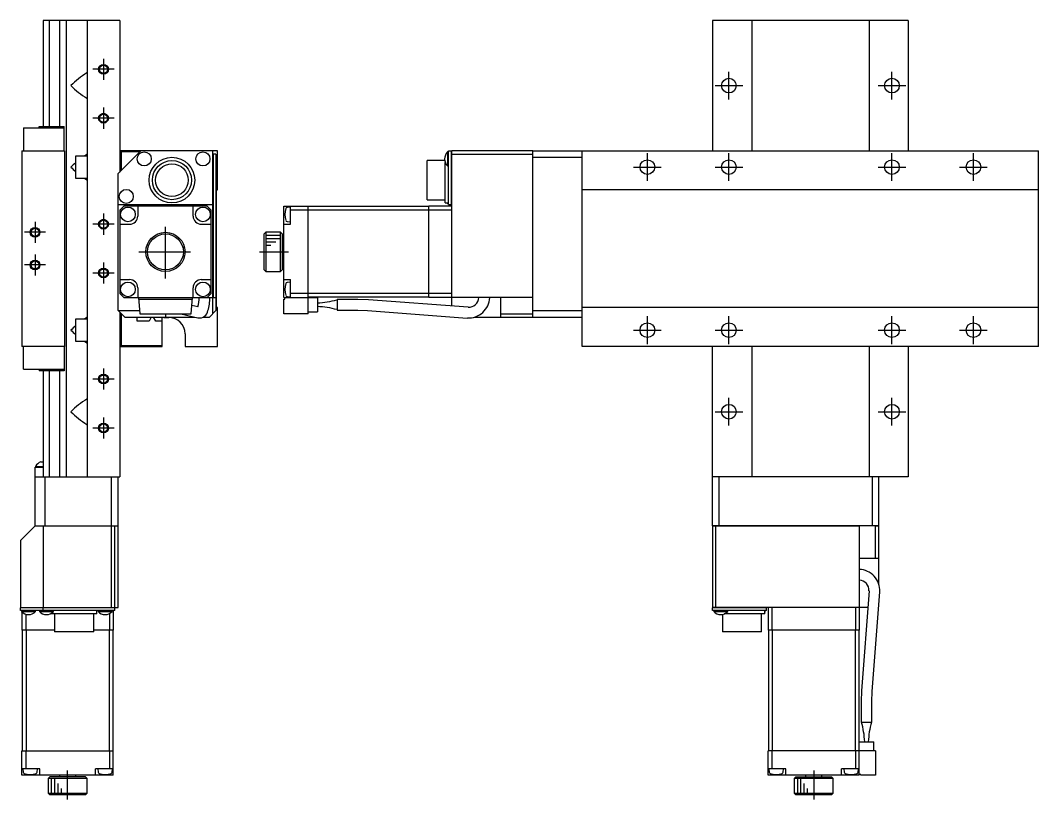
# Model space of a CAD drawing. Extents: x -2 to 642, y -8 to 401.
# Drawn here: x 330.1 to 642.4, y 84.2 to 323.1 of the extents above; entities that cross this region are included whole.
import ezdxf

# ---------------------------------------------------------------- set-up
doc = ezdxf.new("R2010")
doc.units = 0
doc.header["$LTSCALE"] = 0.5
doc.linetypes.add('CENTER', pattern=[50.8, 31.75, -6.35, 6.35, -6.35])
for name, color, linetype in [('MSM_CENTER', 1, 'CENTER'), ('MSM_CONTINUOUS', 7, 'CONTINUOUS'), ('MSM_NARROW', 5, 'CONTINUOUS')]:
    doc.layers.add(name, color=color, linetype=linetype)

msp = doc.modelspace()

# ---------------------------------------------------------------- linework, layer by layer
at = {"layer": 'MSM_CENTER'}
for p, q in [((355.62, 311.35), (355.62, 304.89)), ((358.85, 308.12), (352.39, 308.12)), ((547.44, 298.87), (547.44, 307.37)), ((597.44, 298.87), (597.44, 307.37)), ((543.19, 303.12), (551.69, 303.12)), ((593.19, 303.12), (601.69, 303.12)), ((355.62, 296.35), (355.62, 289.89)), ((358.85, 293.12), (352.39, 293.12)), ((522.44, 273.87), (522.44, 282.37)), ((547.44, 273.87), (547.44, 282.37)), ((597.44, 273.87), (597.44, 282.37)), ((622.44, 273.87), (622.44, 282.37)), ((518.19, 278.12), (526.69, 278.12)), ((543.19, 278.12), (551.69, 278.12)), ((593.19, 278.12), (601.69, 278.12)), ((618.19, 278.12), (626.69, 278.12)), ((355.62, 263.85), (355.62, 257.39)), ((334.62, 261.35), (334.62, 254.89)), ((358.85, 260.62), (352.39, 260.62)), ((374.62, 243.92), (374.62, 260.32)), ((337.85, 258.12), (331.39, 258.12)), ((334.62, 251.35), (334.62, 244.89)), ((366.42, 252.12), (382.82, 252.12)), ((403.49, 252.12), (412.39, 252.12)), ((337.85, 248.12), (331.39, 248.12)), ((355.62, 248.85), (355.62, 242.39)), ((358.85, 245.62), (352.39, 245.62)), ((522.44, 223.87), (522.44, 232.37)), ((547.44, 223.87), (547.44, 232.37)), ((597.44, 223.87), (597.44, 232.37)), ((622.44, 223.87), (622.44, 232.37)), ((518.19, 228.12), (526.69, 228.12)), ((543.19, 228.12), (551.69, 228.12)), ((593.19, 228.12), (601.69, 228.12)), ((618.19, 228.12), (626.69, 228.12)), ((355.62, 216.35), (355.62, 209.89)), ((358.85, 213.12), (352.39, 213.12)), ((547.44, 198.87), (547.44, 207.37)), ((597.44, 198.87), (597.44, 207.37)), ((543.19, 203.12), (551.69, 203.12)), ((593.19, 203.12), (601.69, 203.12)), ((355.62, 201.35), (355.62, 194.89)), ((358.85, 198.12), (352.39, 198.12)), ((344.62, 84.17), (344.62, 93.07)), ((573.44, 93.07), (573.44, 84.17))]:
    msp.add_line(p, q, dxfattribs=at)
at = {"layer": 'MSM_CONTINUOUS'}
for p, q in [((337.12, 323.12), (337.12, 290.62)), ((360.62, 323.12), (337.12, 323.12)), ((339.09, 290.62), (339.09, 323.12)), ((342.16, 323.12), (342.16, 290.62)), ((344.12, 323.12), (344.12, 183.12)), ((350.62, 323.12), (350.62, 183.12)), ((360.62, 323.12), (360.62, 276.62)), ((542.44, 323.12), (542.44, 283.12)), ((602.44, 323.12), (542.44, 323.12)), ((554.44, 323.12), (554.44, 283.12)), ((590.44, 323.12), (590.44, 283.12)), ((602.44, 323.12), (602.44, 283.12)), ((350.62, 306.86), (350.49, 307.02)), ((350.62, 299.37), (350.49, 299.22)), ((335.92, 290.12), (335.92, 290.62)), ((335.92, 290.62), (343.52, 290.62)), ((339.6, 290.12), (339.6, 290.62)), ((341.65, 290.12), (341.65, 290.62)), ((343.52, 283.12), (343.52, 290.62)), ((331.12, 290.12), (331.12, 283.12)), ((331.12, 290.12), (343.52, 290.12)), ((330.62, 283.12), (330.62, 223.12)), ((330.62, 283.12), (343.62, 283.12)), ((343.62, 283.12), (343.62, 223.12)), ((347.12, 281.62), (350.62, 281.62)), ((347.12, 274.62), (347.12, 281.62)), ((350.62, 281.86), (350.49, 282.02)), ((367.12, 283.12), (360.12, 276.12)), ((390.62, 283.12), (360.62, 283.12)), ((361.12, 277.12), (361.12, 282.92)), ((361.12, 282.92), (366.92, 282.92)), ((389.12, 233.12), (389.12, 283.12)), ((390.12, 282.12), (389.12, 282.12)), ((389.22, 282.12), (389.22, 238.12)), ((390.12, 282.12), (390.12, 234.12)), ((390.62, 271.12), (390.62, 283.12)), ((461.14, 282.77), (461.14, 278.47)), ((461.44, 282.77), (461.14, 282.77)), ((461.44, 266.62), (461.44, 283.12)), ((461.44, 283.12), (462.34, 283.12)), ((462.34, 266.62), (462.34, 283.12)), ((462.34, 283.12), (462.44, 283.02)), ((462.44, 235.52), (462.44, 283.12)), ((487.34, 283.12), (462.44, 283.12)), ((462.44, 282.12), (487.34, 282.12)), ((487.34, 232.12), (487.34, 283.12)), ((487.34, 283.12), (642.44, 283.12)), ((487.34, 281.12), (502.44, 281.12)), ((502.44, 223.12), (502.44, 283.12)), ((642.44, 223.12), (642.44, 283.12)), ((454.94, 268.12), (454.94, 280.12)), ((460.28, 280.12), (454.94, 280.12)), ((460.44, 267.12), (460.44, 279.54)), ((461.14, 278.47), (461.44, 278.47)), ((360.12, 234.12), (360.12, 276.12)), ((350.62, 274.62), (347.12, 274.62)), ((350.62, 274.37), (350.49, 274.22)), ((390.32, 271.12), (390.62, 271.12)), ((390.32, 235.12), (390.32, 271.12)), ((642.44, 271.12), (502.44, 271.12)), ((360.12, 266.62), (389.12, 266.62)), ((361.82, 266.12), (360.62, 264.92)), ((387.42, 266.12), (361.82, 266.12)), ((366.12, 266.12), (366.12, 263.12)), ((383.12, 263.12), (383.12, 266.12)), ((388.62, 264.92), (387.42, 266.12)), ((410.94, 238.12), (410.94, 266.12)), ((410.94, 266.12), (418.44, 266.12)), ((412.94, 265.87), (411.95, 265.78)), ((412.94, 260.62), (412.94, 266.12)), ((418.44, 233.12), (418.44, 266.12)), ((455.44, 266.02), (418.44, 266.02)), ((454.94, 268.12), (460.44, 268.12)), ((462.44, 266.12), (455.44, 266.12)), ((455.44, 238.12), (455.44, 266.12)), ((460.44, 267.12), (461.44, 267.12)), ((461.14, 267.12), (461.14, 266.97)), ((461.14, 266.97), (461.44, 266.97)), ((461.44, 266.62), (462.34, 266.62)), ((462.34, 266.62), (462.44, 266.72)), ((360.62, 264.92), (360.62, 239.32)), ((388.62, 239.32), (388.62, 264.92)), ((418.44, 264.92), (412.94, 264.92)), ((455.44, 264.87), (418.44, 264.87)), ((462.44, 264.92), (455.44, 264.92)), ((360.62, 260.62), (363.62, 260.62)), ((385.62, 260.62), (388.62, 260.62)), ((410.94, 260.62), (412.94, 260.62)), ((411.95, 261.45), (412.94, 261.37)), ((405.44, 258.12), (404.94, 257.62)), ((404.94, 246.62), (404.94, 257.62)), ((405.44, 258.12), (405.44, 246.12)), ((409.94, 258.12), (405.44, 258.12)), ((409.94, 246.12), (409.94, 258.12)), ((410.44, 257.62), (409.94, 258.12)), ((410.44, 257.62), (410.44, 246.62)), ((410.94, 254.62), (410.44, 254.62)), ((410.44, 249.62), (410.94, 249.62)), ((360.62, 243.62), (363.62, 243.62)), ((385.62, 243.62), (388.62, 243.62)), ((404.94, 246.62), (405.44, 246.12)), ((405.44, 246.12), (409.94, 246.12)), ((409.94, 246.12), (410.44, 246.62)), ((410.94, 243.62), (412.94, 243.62)), ((412.94, 238.12), (412.94, 243.62)), ((366.12, 241.12), (366.12, 238.12)), ((383.12, 238.12), (383.12, 241.12)), ((412.94, 242.87), (411.95, 242.78)), ((360.62, 239.32), (361.82, 238.12)), ((361.82, 238.12), (389.12, 238.12)), ((366.37, 238.12), (366.72, 233.12)), ((366.41, 237.62), (382.84, 237.62)), ((382.52, 233.12), (382.87, 238.12)), ((387.42, 238.12), (388.62, 239.32)), ((389.22, 238.12), (389.12, 238.22)), ((389.22, 238.12), (390.12, 238.12)), ((410.94, 238.12), (421.24, 238.12)), ((410.94, 233.12), (410.94, 237.62)), ((410.94, 237.62), (411.24, 237.62)), ((411.24, 237.62), (411.24, 238.12)), ((411.95, 238.45), (412.94, 238.37)), ((418.44, 239.32), (412.94, 239.32)), ((455.44, 239.36), (418.44, 239.36)), ((455.44, 238.22), (418.44, 238.22)), ((421.24, 238.12), (421.24, 233.72)), ((427.24, 237.57), (427.24, 234.27)), ((433.62, 237.57), (427.24, 237.57)), ((436.89, 237.45), (433.62, 237.57)), ((467.46, 235.14), (436.89, 237.45)), ((462.44, 239.32), (455.44, 239.32)), ((462.34, 238.12), (455.44, 238.12)), ((462.34, 238.12), (462.44, 238.22)), ((487.34, 238.12), (462.44, 238.12)), ((477.44, 232.12), (477.44, 238.12)), ((384.55, 235.29), (382.7, 235.72)), ((390.62, 235.12), (390.32, 235.12)), ((390.62, 223.12), (390.62, 235.12)), ((427.24, 234.27), (433.62, 234.27)), ((433.62, 234.27), (436.64, 234.16)), ((642.44, 235.12), (502.44, 235.12)), ((347.12, 224.62), (347.12, 231.62)), ((347.12, 231.62), (350.62, 231.62)), ((350.62, 231.86), (350.49, 232.02)), ((360.12, 234.12), (366.65, 234.12)), ((362.12, 232.12), (360.12, 234.12)), ((360.62, 233.62), (360.62, 183.12)), ((361.12, 223.32), (361.12, 233.12)), ((362.12, 232.12), (383.65, 232.12)), ((365.92, 230.92), (365.92, 232.12)), ((366.72, 233.12), (382.52, 233.12)), ((370.29, 232.11), (369.6, 230.92)), ((371.65, 230.92), (370.96, 232.11)), ((373.52, 232.12), (373.52, 223.32)), ((373.62, 231.72), (373.52, 231.72)), ((373.62, 223.12), (373.62, 231.72)), ((374.12, 232.02), (374.12, 232.12)), ((374.12, 232.02), (375.62, 232.02)), ((374.62, 233.12), (374.62, 232.12)), ((379.36, 233.12), (384.6, 231.89)), ((386.14, 232.12), (388.12, 232.12)), ((388.12, 232.12), (390.12, 234.12)), ((418.44, 233.12), (410.94, 233.12)), ((418.44, 233.72), (421.24, 233.72)), ((436.64, 234.16), (467.21, 231.85)), ((469.51, 232.12), (487.34, 232.12)), ((477.44, 233.12), (487.34, 233.12)), ((487.34, 234.12), (502.44, 234.12)), ((487.34, 232.12), (502.44, 232.12)), ((369.6, 230.92), (365.92, 230.92)), ((373.52, 230.92), (371.65, 230.92)), ((380.62, 227.02), (380.62, 223.12)), ((343.62, 223.12), (330.62, 223.12)), ((331.12, 216.12), (331.12, 223.12)), ((343.52, 223.12), (343.52, 215.62)), ((350.62, 224.62), (347.12, 224.62)), ((350.62, 224.37), (350.49, 224.22)), ((360.62, 223.12), (373.62, 223.12)), ((373.52, 223.32), (361.12, 223.32)), ((380.62, 223.12), (390.62, 223.12)), ((642.44, 223.12), (502.44, 223.12)), ((542.44, 168.12), (542.44, 223.12)), ((554.44, 223.12), (554.44, 183.12)), ((590.44, 223.12), (590.44, 183.12)), ((602.44, 223.12), (602.44, 183.12)), ((331.12, 216.12), (343.52, 216.12)), ((335.92, 216.12), (335.92, 215.62)), ((343.52, 215.62), (335.92, 215.62)), ((337.12, 215.62), (337.12, 183.12)), ((339.09, 183.12), (339.09, 215.62)), ((339.6, 216.12), (339.6, 215.62)), ((341.65, 216.12), (341.65, 215.62)), ((342.16, 215.62), (342.16, 183.12)), ((350.62, 206.86), (350.49, 207.02)), ((350.62, 199.37), (350.49, 199.22)), ((336.4, 187.77), (337.12, 187.77)), ((334.62, 168.12), (334.62, 186.12)), ((334.62, 186.12), (337.12, 186.12)), ((334.77, 186.32), (337.12, 186.32)), ((334.77, 186.32), (334.77, 186.12)), ((334.62, 183.12), (360.62, 183.12)), ((337.62, 183.12), (337.62, 168.12)), ((358.12, 143.12), (358.12, 183.12)), ((360.12, 143.12), (360.12, 183.12)), ((602.44, 183.12), (542.44, 183.12)), ((544.44, 168.12), (544.44, 183.12)), ((591.44, 168.12), (591.44, 183.12)), ((593.44, 168.12), (593.44, 183.12)), ((334.62, 168.12), (330.12, 163.62)), ((334.62, 168.12), (360.12, 168.12)), ((337.12, 168.12), (337.12, 143.12)), ((359.12, 143.12), (359.12, 168.12)), ((593.44, 168.12), (542.44, 168.12)), ((542.44, 168.02), (542.54, 168.12)), ((542.44, 168.02), (542.44, 143.12)), ((587.44, 168.02), (542.44, 168.02)), ((543.44, 143.12), (543.44, 168.12)), ((587.44, 168.12), (587.44, 143.12)), ((592.44, 168.02), (592.3, 168.12)), ((592.44, 158.12), (592.44, 168.02)), ((593.44, 168.02), (592.44, 168.02)), ((593.34, 168.12), (593.44, 168.02)), ((593.44, 150.19), (593.44, 168.02)), ((330.12, 163.62), (330.12, 143.12)), ((593.44, 158.12), (587.44, 158.12)), ((590.41, 148.14), (588.11, 117.57)), ((591.4, 117.32), (593.7, 147.89)), ((330.22, 143.12), (330.12, 143.02)), ((330.12, 143.12), (359.12, 143.12)), ((330.12, 142.12), (330.12, 143.02)), ((359.12, 143.02), (330.12, 143.02)), ((359.12, 142.12), (330.12, 142.12)), ((330.47, 142.12), (330.47, 141.82)), ((330.47, 141.82), (334.77, 141.82)), ((330.62, 141.68), (330.62, 136.12)), ((331.82, 141.02), (331.82, 136.12)), ((334.77, 141.82), (334.77, 142.12)), ((335.97, 142.12), (335.97, 141.82)), ((335.97, 141.82), (340.27, 141.82)), ((337.16, 143.12), (337.12, 143.02)), ((337.12, 142.12), (337.12, 143.02)), ((339.62, 141.32), (339.62, 141.12)), ((353.62, 141.12), (339.62, 141.12)), ((340.27, 141.82), (340.27, 142.12)), ((340.62, 141.12), (340.62, 135.62)), ((352.62, 135.62), (352.62, 141.12)), ((353.62, 141.12), (353.62, 142.12)), ((353.97, 142.12), (353.97, 141.82)), ((353.97, 141.82), (358.27, 141.82)), ((357.42, 141.21), (357.42, 136.12)), ((358.27, 141.82), (358.27, 142.12)), ((358.62, 142.12), (358.62, 136.12)), ((359.12, 143.02), (359.02, 143.12)), ((359.22, 143.12), (359.12, 143.22)), ((359.12, 142.12), (359.12, 143.02)), ((359.22, 143.12), (360.12, 143.12)), ((590.03, 143.12), (542.44, 143.12)), ((542.54, 143.12), (542.44, 143.02)), ((558.94, 143.02), (542.44, 143.02)), ((542.44, 142.12), (542.44, 143.02)), ((558.94, 142.12), (542.44, 142.12)), ((542.79, 142.12), (542.79, 141.82)), ((542.79, 141.82), (547.09, 141.82)), ((545.44, 140.96), (545.44, 135.62)), ((558.44, 141.12), (546.01, 141.12)), ((547.09, 141.82), (547.09, 142.12)), ((557.44, 135.62), (557.44, 141.12)), ((558.44, 141.12), (558.44, 142.12)), ((558.44, 141.82), (558.59, 141.82)), ((558.59, 141.82), (558.59, 142.12)), ((558.94, 143.02), (558.84, 143.12)), ((558.94, 142.12), (558.94, 143.02)), ((559.44, 143.12), (559.44, 136.12)), ((560.64, 143.12), (560.64, 136.12)), ((586.24, 143.12), (586.24, 136.12)), ((587.44, 143.02), (587.34, 143.12)), ((587.44, 143.02), (587.44, 136.12)), ((340.62, 136.12), (330.62, 136.12)), ((330.72, 136.12), (330.72, 99.12)), ((331.86, 136.12), (331.86, 99.12)), ((352.62, 135.62), (340.62, 135.62)), ((358.62, 136.12), (352.62, 136.12)), ((357.38, 136.12), (357.38, 99.12)), ((358.52, 136.12), (358.52, 99.12)), ((557.44, 135.62), (545.44, 135.62)), ((587.44, 136.12), (559.44, 136.12)), ((559.54, 136.12), (559.54, 99.12)), ((560.68, 136.12), (560.68, 99.12)), ((586.2, 136.12), (586.2, 99.12)), ((587.34, 136.12), (587.34, 99.12)), ((588.11, 117.57), (587.99, 114.3)), ((591.29, 114.3), (591.4, 117.32)), ((587.99, 114.3), (587.99, 107.92)), ((591.29, 107.92), (591.29, 114.3)), ((587.99, 107.92), (591.29, 107.92)), ((587.44, 101.92), (591.84, 101.92)), ((587.44, 91.62), (587.44, 101.92)), ((591.84, 99.12), (591.84, 101.92)), ((330.62, 91.62), (330.62, 99.12)), ((330.62, 99.12), (358.62, 99.12)), ((331.82, 99.12), (331.82, 93.62)), ((357.42, 99.12), (357.42, 93.62)), ((358.62, 91.62), (358.62, 99.12)), ((592.44, 99.12), (559.44, 99.12)), ((559.44, 91.62), (559.44, 99.12)), ((560.64, 99.12), (560.64, 93.62)), ((586.24, 99.12), (586.24, 93.62)), ((592.44, 99.12), (592.44, 91.62)), ((336.12, 93.62), (330.62, 93.62)), ((358.62, 91.62), (330.62, 91.62)), ((330.87, 93.62), (330.96, 92.63)), ((335.29, 92.63), (335.37, 93.62)), ((336.12, 91.62), (336.12, 93.62)), ((339.12, 91.12), (338.62, 90.62)), ((338.62, 90.62), (338.62, 86.12)), ((350.62, 90.62), (338.62, 90.62)), ((350.12, 91.12), (339.12, 91.12)), ((342.12, 91.62), (342.12, 91.12)), ((347.12, 91.12), (347.12, 91.62)), ((350.62, 90.62), (350.12, 91.12)), ((350.62, 86.12), (350.62, 90.62)), ((353.12, 91.62), (353.12, 93.62)), ((358.62, 93.62), (353.12, 93.62)), ((353.87, 93.62), (353.96, 92.63)), ((358.29, 92.63), (358.37, 93.62)), ((564.94, 93.62), (559.44, 93.62)), ((587.44, 91.62), (559.44, 91.62)), ((559.69, 93.62), (559.77, 92.63)), ((564.1, 92.63), (564.19, 93.62)), ((564.94, 91.62), (564.94, 93.62)), ((567.94, 91.12), (567.44, 90.62)), ((579.44, 90.62), (567.44, 90.62)), ((567.44, 90.62), (567.44, 86.12)), ((567.94, 91.12), (578.94, 91.12)), ((570.94, 91.62), (570.94, 91.12)), ((575.94, 91.12), (575.94, 91.62)), ((579.44, 90.62), (578.94, 91.12)), ((579.44, 86.12), (579.44, 90.62)), ((581.94, 91.62), (581.94, 93.62)), ((587.44, 93.62), (581.94, 93.62)), ((582.69, 93.62), (582.77, 92.63)), ((587.1, 92.63), (587.19, 93.62)), ((587.94, 91.92), (587.44, 91.92)), ((587.94, 91.62), (587.94, 91.92)), ((592.44, 91.62), (587.94, 91.62)), ((338.62, 86.12), (339.12, 85.62)), ((338.62, 86.12), (350.62, 86.12)), ((350.12, 85.62), (339.12, 85.62)), ((350.12, 85.62), (350.62, 86.12)), ((567.44, 86.12), (579.44, 86.12)), ((567.44, 86.12), (567.94, 85.62)), ((578.94, 85.62), (567.94, 85.62)), ((578.94, 85.62), (579.44, 86.12))]:
    msp.add_line(p, q, dxfattribs=at)
for centre, radius in [((355.62, 308.12), 1.23), ((547.44, 303.12), 2.25), ((597.44, 303.12), 2.25), ((355.62, 293.12), 1.23), ((368.12, 280.62), 2.15), ((376.62, 274.12), 7), ((386.12, 280.62), 2.15), ((376.62, 274.12), 6), ((376.62, 274.12), 5), ((522.44, 278.12), 2.25), ((547.44, 278.12), 2.25), ((597.44, 278.12), 2.25), ((622.44, 278.12), 2.25), ((362.62, 269.12), 2.15), ((363.12, 263.62), 2.25), ((386.12, 263.62), 2.25), ((334.62, 258.12), 1.23), ((355.62, 260.62), 1.23), ((374.62, 252.12), 6), ((374.62, 252.12), 5.5), ((334.62, 248.12), 1.23), ((355.62, 245.62), 1.23), ((363.12, 240.62), 2.25), ((386.12, 240.62), 2.25), ((522.44, 228.12), 2.25), ((547.44, 228.12), 2.25), ((597.44, 228.12), 2.25), ((622.44, 228.12), 2.25), ((355.62, 213.12), 1.23), ((547.44, 203.12), 2.25), ((597.44, 203.12), 2.25), ((355.62, 198.12), 1.23)]:
    msp.add_circle(centre, radius, dxfattribs=at)
for centre, radius, start, end in [((367.58, 280.69), 31.38, 122.9812, 134.3908), ((367.58, 325.54), 31.38, 225.6092, 237.0188), ((367.58, 255.69), 31.38, 122.9812, 124.2994), ((463.24, 280.62), 3, 134.22, 225.78), ((367.58, 255.69), 31.38, 130.674, 134.3908), ((367.58, 300.54), 31.38, 225.6092, 229.326), ((367.58, 300.54), 31.38, 235.7006, 237.0188), ((412, 265.28), 0.5, 95, 162.3708), ((463.24, 269.12), 3, 199.4712, 201.0395), ((463.24, 269.12), 3, 221.8103, 225.78), ((363.62, 263.12), 2.5, 270, 360), ((385.62, 263.12), 2.5, 180, 270), ((417.24, 263.62), 6, 162.3708, 197.6292), ((412, 261.95), 0.5, 197.6292, 265), ((363.62, 241.12), 2.5, 360, 90), ((385.62, 241.12), 2.5, 90, 180), ((417.24, 240.62), 6, 162.3708, 197.6292), ((412, 242.28), 0.5, 95, 162.3708), ((375.06, 238.14), 9.91, 343.2914, 359.8447), ((374.99, 238.17), 13.28, 342.1748, 359.7441), ((412, 238.95), 0.5, 197.6292, 265), ((419.78, 265.33), 28.89, 272.8902, 284.9579), ((467.59, 238.34), 6.49, 266.7108, 358.0467), ((467.59, 238.33), 3.19, 267.716, 356.1801), ((419.82, 206.78), 28.62, 74.9841, 87.1678), ((367.58, 205.69), 31.38, 122.9812, 124.2994), ((375.62, 227.02), 5, 0, 90), ((384.99, 234.53), 2.67, 262.8096, 350.973), ((367.58, 205.69), 31.38, 130.674, 134.3908), ((367.58, 250.54), 31.38, 225.6092, 229.326), ((367.58, 250.54), 31.38, 235.7006, 237.0188), ((367.58, 180.69), 31.38, 122.9812, 134.3908), ((367.58, 225.54), 31.38, 225.6092, 237.0188), ((337.62, 184.75), 3.25, 112.061, 151.2734), ((587.22, 148.27), 6.49, 356.7108, 88.0467), ((587.22, 148.27), 3.19, 357.716, 86.1801), ((332.62, 143.92), 3, 224.22, 315.78), ((338.12, 143.92), 3, 224.22, 315.78), ((356.12, 143.92), 3, 224.22, 315.78), ((544.94, 143.92), 3, 224.22, 315.78), ((556.44, 143.92), 3, 289.4712, 291.0395), ((556.44, 143.92), 3, 311.8103, 315.78), ((560.23, 100.46), 28.89, 2.8902, 14.9579), ((618.78, 100.5), 28.62, 164.9841, 177.1678), ((331.46, 92.67), 0.5, 185, 252.3708), ((333.12, 97.92), 6, 252.3708, 287.6292), ((334.79, 92.67), 0.5, 287.6292, 355), ((354.46, 92.67), 0.5, 185, 252.3708), ((356.12, 97.92), 6, 252.3708, 287.6292), ((357.79, 92.67), 0.5, 287.6292, 355), ((560.27, 92.67), 0.5, 185, 252.3708), ((561.94, 97.92), 6, 252.3708, 287.6292), ((563.6, 92.67), 0.5, 287.6292, 355), ((583.27, 92.67), 0.5, 185, 252.3708), ((584.94, 97.92), 6, 252.3708, 287.6292), ((586.6, 92.67), 0.5, 287.6292, 355)]:
    msp.add_arc(centre, radius, start, end, dxfattribs=at)
at = {"layer": 'MSM_NARROW'}
for p, q in [((409.94, 257.12), (405.44, 257.12)), ((409.94, 256.12), (405.44, 256.12)), ((408.44, 255.12), (405.44, 255.12)), ((406.94, 254.12), (405.44, 254.12)), ((339.62, 90.62), (339.62, 86.12)), ((340.62, 90.62), (340.62, 86.12)), ((568.44, 90.62), (568.44, 86.12)), ((569.44, 90.62), (569.44, 86.12)), ((341.62, 89.12), (341.62, 86.12)), ((342.62, 87.62), (342.62, 86.12)), ((570.44, 89.12), (570.44, 86.12)), ((571.44, 87.62), (571.44, 86.12))]:
    msp.add_line(p, q, dxfattribs=at)
for centre in [(355.62, 308.12), (355.62, 293.12), (334.62, 258.12), (355.62, 260.62), (334.62, 248.12), (355.62, 245.62), (355.62, 213.12), (355.62, 198.12)]:
    msp.add_circle(centre, 1.5, dxfattribs=at)

doc.saveas('drawing.dxf')
